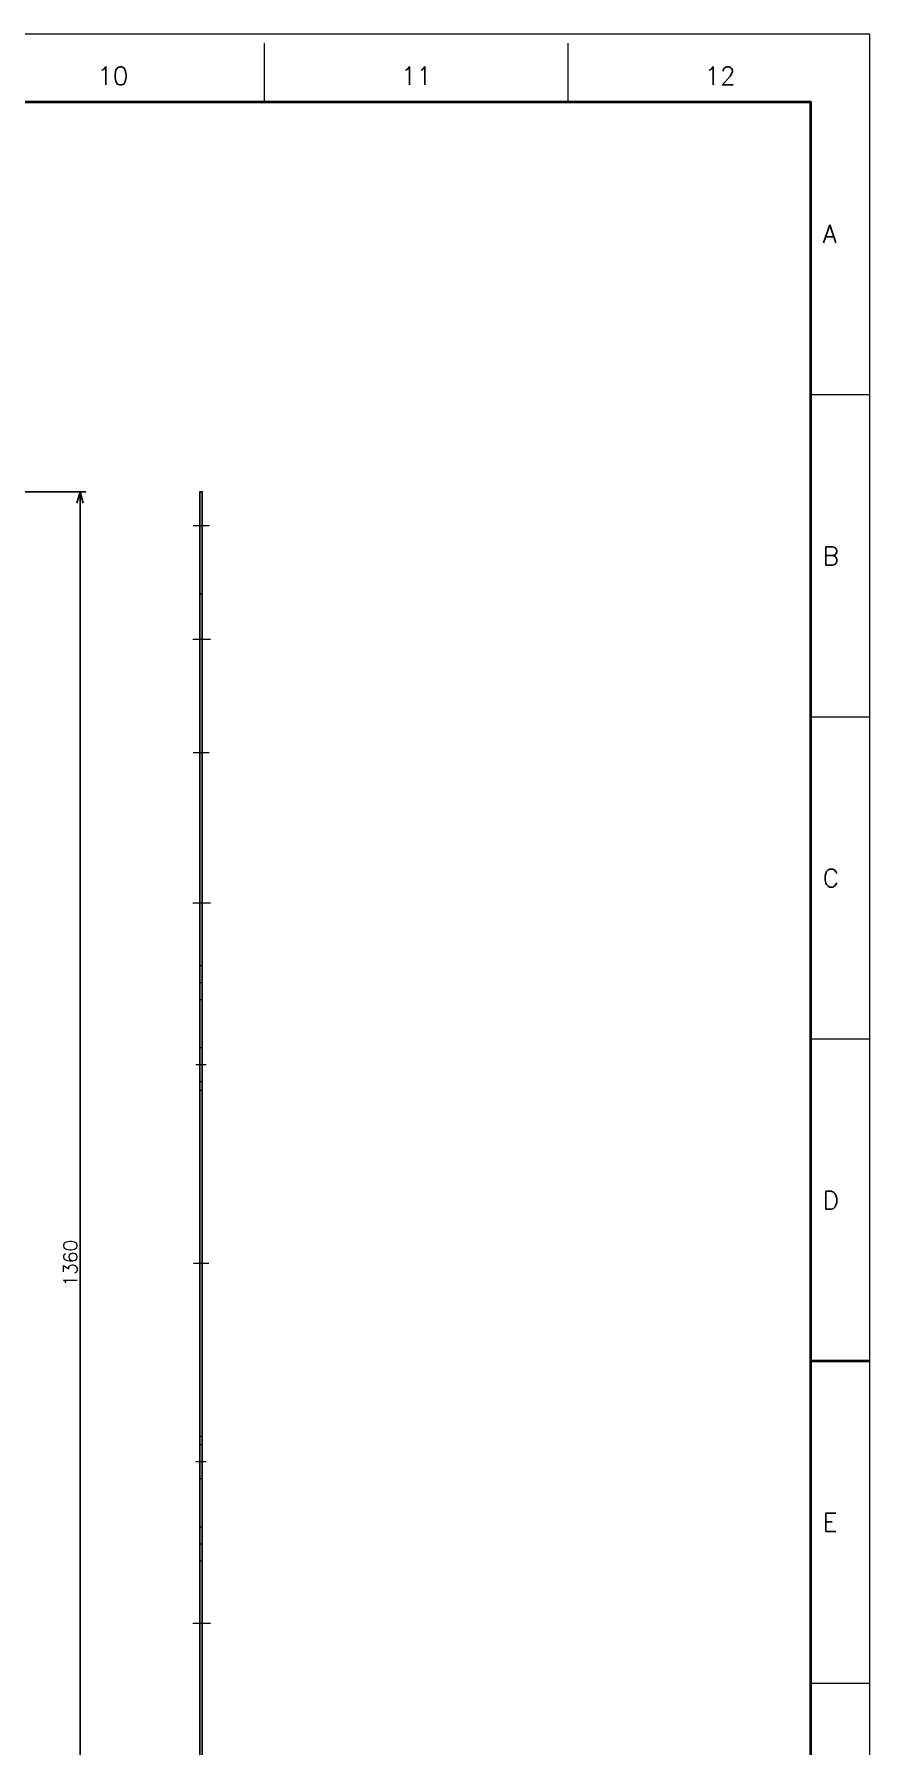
# Model space of a CAD drawing. Header units: millimetres. Extents: x 0 to 3313, y -19 to 2332.
# Drawn here: x 2576 to 3313, y 823 to 2332 of the extents above; entities that cross this region are included whole.
import ezdxf
from ezdxf.enums import TextEntityAlignment as Align

# ---------------------------------------------------------------- set-up
doc = ezdxf.new("R2010")
doc.units = ezdxf.units.MM
doc.header["$LTSCALE"] = 1.6
doc.header["$PDMODE"] = 99
doc.header["$PDSIZE"] = 1
doc.linetypes.add('CENTER2', pattern=[28.575, 19.05, -3.175, 3.175, -3.175])
doc.linetypes.add('HIDDEN', pattern=[9.525, 6.35, -3.175])
for name, color, linetype, lineweight in [('04_HIDDEN', 2, 'HIDDEN', 13), ('05_CENTER', 4, 'CENTER2', 13), ('08_DIM', 3, 'Continuous', 13), ('90_FRAME', 5, 'Continuous', 35)]:
    doc.layers.add(name, color=color, linetype=linetype, lineweight=lineweight)
doc.layers.add('10_DRAFT', color=8, linetype='Continuous', lineweight=0, plot=False)
doc.layers.add('91_BLANK', color=5, linetype='Continuous', lineweight=0, plot=False)
doc.styles.add('KSS_TXT', font='txt.shx', dxfattribs={"bigfont": 'extfont2.shx'})
doc.dimstyles.new('KSS_DIM', dxfattribs={"dimscale": 4, "dimtxt": 3, "dimasz": 2.5, "dimexe": 1.25, "dimexo": 0.625, "dimtad": 1, "dimdsep": 46, "dimtxsty": 'KSS_TXT', "dimblk": 'OPEN30', "dimcen": 0, "dimazin": 2, "dimtfac": 0.75, "dimtmove": 0, "dimatfit": 3, "dimldrblk": 'OPEN30', "dimfxl": 1.25, "dimtolj": 1, "dimarcsym": 0})

# ---------------------------------------------------------------- blocks, each defined once
blk = doc.blocks.new('_Open30')
at = {"color": 0, "linetype": 'ByBlock', "lineweight": -2}
for p, q in [((-1, 0.27), (0, 0)), ((0, 0), (-1, -0.27)), ((0, 0), (-1, 0))]:
    blk.add_line(p, q, dxfattribs=at)
blk = doc.blocks.new('*D168')
at = {"layer": '08_DIM', "color": 0, "lineweight": -2, "transparency": 16777216}
for p, q in [((2392.4, 1928.3), (2621.3, 1928.3)), ((2616.3, 578.3), (2616.3, 1918.3)), ((2392.4, 568.3), (2621.3, 568.3))]:
    blk.add_line(p, q, dxfattribs=at)
at = {"layer": 'Defpoints', "color": 0, "transparency": 16777216}
for p in [(2389.9, 1928.3), (2616.3, 1928.3), (2389.9, 568.3)]:
    blk.add_point(p, dxfattribs=at)
at = {"layer": '08_DIM', "color": 0, "lineweight": -2, "transparency": 16777216, "xscale": 10, "yscale": 10, "zscale": 10}
for p, rotation in [((2616.3, 1928.3), 90), ((2616.3, 568.3), 270)]:
    blk.add_blockref('_Open30', p, dxfattribs=dict(at, rotation=rotation))
at = {"layer": '08_DIM', "color": 0, "transparency": 16777216, "insert": (2607.8, 1248.3), "char_height": 12, "attachment_point": 5, "rotation": 90, "style": 'KSS_TXT'}
blk.add_mtext('\\A1;1360', dxfattribs=at)

msp = doc.modelspace()

# ---------------------------------------------------------------- linework, layer by layer
at = {"color": 0}
msp.add_line((2722.057, 1838.293), (2724.057, 1838.293), dxfattribs=at)
msp.add_lwpolyline([(2724.057, 568.293), (2724.057, 1928.293), (2722.057, 1928.293), (2722.057, 568.293)], close=True, dxfattribs=at)
at = {"layer": '04_HIDDEN'}
for p, q in [((2722.057, 1510.78), (2724.057, 1510.78)), ((2722.057, 1480.78), (2724.057, 1480.78)), ((2722.057, 1438.293), (2724.057, 1438.293)), ((2722.057, 1408.293), (2724.057, 1408.293)), ((2722.057, 1400.793), (2724.057, 1400.793)), ((2722.057, 1095.793), (2724.057, 1095.793)), ((2722.057, 1088.293), (2724.057, 1088.293)), ((2722.057, 1058.293), (2724.057, 1058.293)), ((2722.057, 1015.805), (2724.057, 1015.805)), ((2722.057, 985.805), (2724.057, 985.805))]:
    msp.add_line(p, q, dxfattribs=at)
at = {"layer": '05_CENTER'}
for p, q in [((2730.142, 1898.293), (2715.918, 1898.293)), ((2730.142, 1698.293), (2715.918, 1698.293)), ((2718.459, 1423.293), (2727.667, 1423.293)), ((2716.26, 1248.293), (2729.854, 1248.293)), ((2718.459, 1073.293), (2727.667, 1073.293))]:
    msp.add_line(p, q, dxfattribs=at)
at = {"layer": '05_CENTER', "color": 9}
for p, q in [((2715.661, 1798.219), (2731.288, 1798.219)), ((2715.661, 1565.793), (2731.288, 1565.793)), ((2715.661, 930.793), (2731.288, 930.793))]:
    msp.add_line(p, q, dxfattribs=at)
at = {"layer": '10_DRAFT'}
for p, q in [((2722.057, 1495.78), (2724.057, 1495.78)), ((2722.057, 1248.293), (2724.057, 1248.293)), ((2722.057, 1000.805), (2724.057, 1000.805))]:
    msp.add_line(p, q, dxfattribs=at)
at = {"layer": '90_FRAME', "color": 4, "lineweight": 13}
for p, q in [((2779.104, 2271.831), (2779.104, 2323.679)), ((3046.838, 2271.831), (3046.838, 2323.679)), ((3312.803, 2013.69), (3260.956, 2013.69)), ((3312.803, 1729.701), (3260.956, 1729.701)), ((3312.803, 1445.713), (3260.956, 1445.713)), ((3312.803, 877.735), (3260.956, 877.735))]:
    msp.add_line(p, q, dxfattribs=at)
at = {"layer": '90_FRAME'}
msp.add_line((3312.803, 1161.724), (3260.956, 1161.724), dxfattribs=at)
msp.add_lwpolyline([(155.384, 51.616), (3260.956, 51.616), (3260.956, 2271.831), (155.384, 2271.831)], close=True, dxfattribs=at)
at = {"layer": '91_BLANK'}
msp.add_lwpolyline([(0, 0), (3312.803, 0), (3312.803, 2331.679), (0, 2331.679)], close=True, dxfattribs=at)

# ---------------------------------------------------------------- texts
at = {"layer": '90_FRAME', "color": 0, "lineweight": 13, "style": 'KSS_TXT'}
for s, p in [('10', (2645.237, 2282.158)), ('11', (2912.971, 2282.158)), ('12', (3180.705, 2282.158))]:
    msp.add_text(s, height=16, dxfattribs=at).set_placement(p, align=Align.BOTTOM_CENTER)
for s, p in [('A', (3271.263, 2155.685)), ('B', (3271.263, 1871.696)), ('C', (3271.263, 1587.707)), ('D', (3271.263, 1303.718)), ('E', (3271.263, 1019.729))]:
    msp.add_text(s, height=16, dxfattribs=at).set_placement(p, align=Align.MIDDLE_LEFT)

# ---------------------------------------------------------------- dimensions: what is measured, and where the dimension line sits
at = {"layer": '08_DIM'}
dim = msp.add_linear_dim(base=(2616.301, 1928.293), p1=(2389.861, 568.293), p2=(2389.861, 1928.293), angle=90, dimstyle='KSS_DIM', override={"dimarcsym": 1}, dxfattribs=at)
dim.commit()
dim.dimension.update_dxf_attribs({"geometry": '*D168', "text_midpoint": (2607.801, 1248.293)})

doc.saveas('drawing.dxf')
